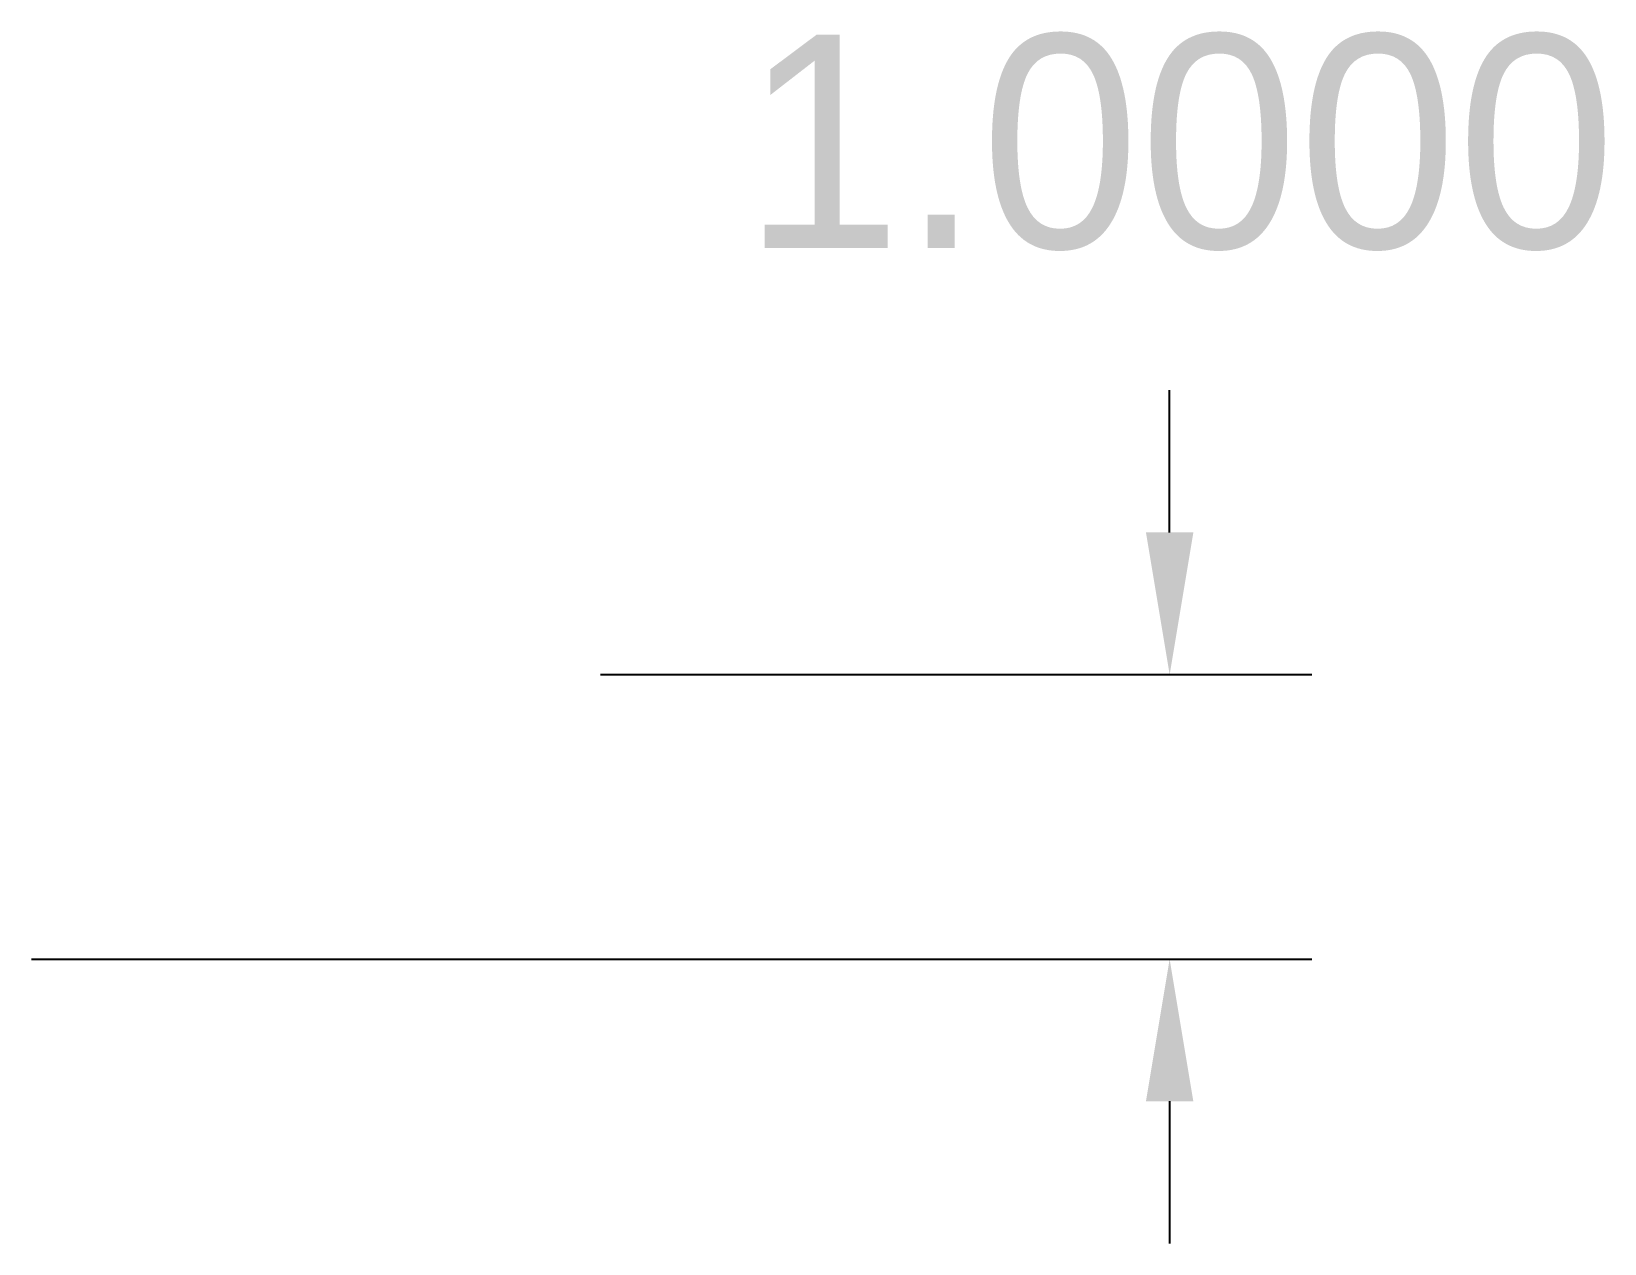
# Model space of a CAD drawing. Extents: x 1 to 6.53, y 0 to 4.26.
import ezdxf

# ---------------------------------------------------------------- set-up
doc = ezdxf.new("R2010")
doc.units = 0

msp = doc.modelspace()

# ---------------------------------------------------------------- linework, layer by layer
at = {"layer": '', "color": 0}
for p, q in [((5, 2.5), (5, 3)), ((3, 2), (5.5, 2)), ((1, 1), (5.5, 1)), ((5, 0.5), (5, 0))]:
    msp.add_line(p, q, dxfattribs=at)
for points in [[(5.0833, 2.5), (4.9167, 2.5), (5, 2)], [(5.0833, 0.5), (4.9167, 0.5), (5, 1)]]:
    msp.add_solid(points, dxfattribs=at)

# ---------------------------------------------------------------- texts
msp.add_text('1.0000', height=0.75, dxfattribs=at).set_placement((3.5, 3.5))

doc.saveas('drawing.dxf')
